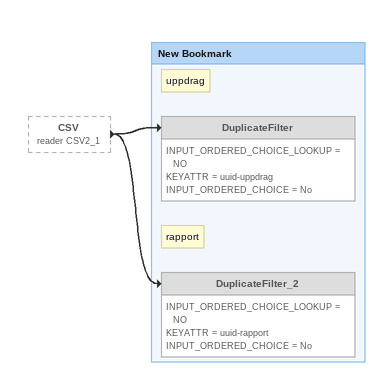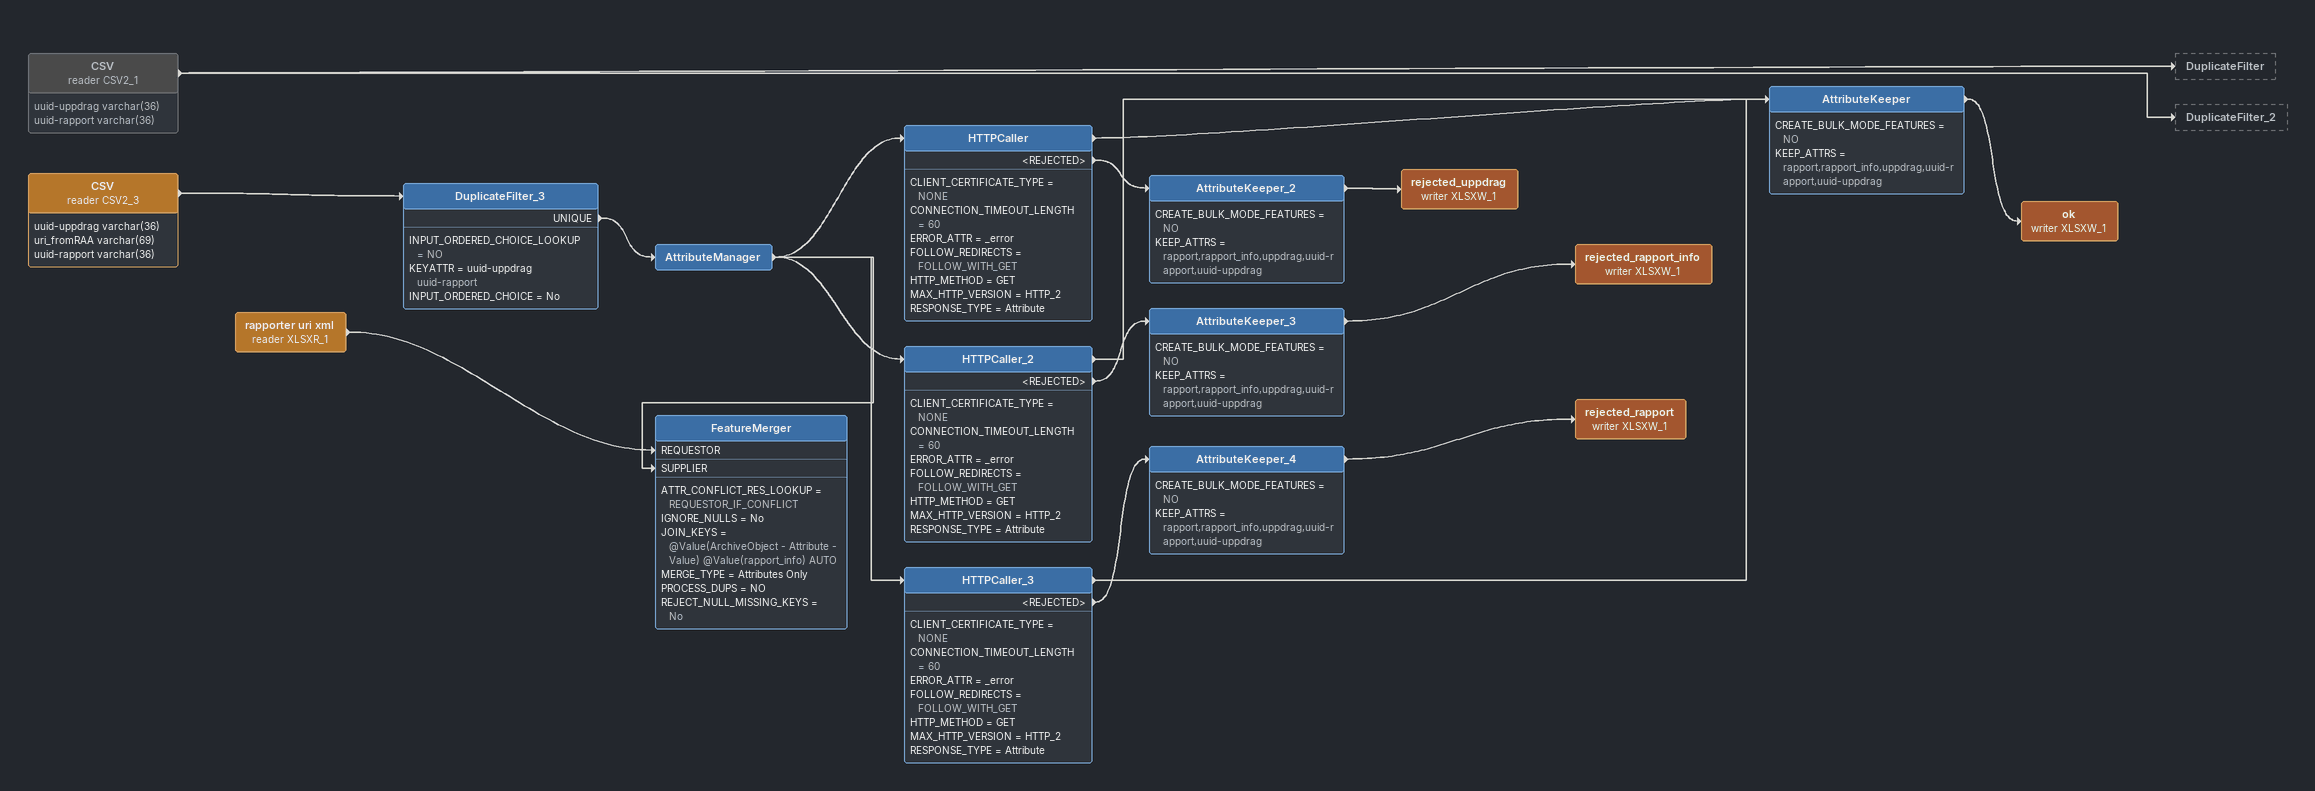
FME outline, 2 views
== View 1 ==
CSV (reader CSV2_1) [outside]
    -> DuplicateFilter
    -> DuplicateFilter_2

Bookmark: New Bookmark
Note: uppdrag
DuplicateFilter [off]
    INPUT_ORDERED_CHOICE_LOOKUP = NO
    KEYATTR = uuid-uppdrag
    INPUT_ORDERED_CHOICE = No
Note: rapport
DuplicateFilter_2 [off]
    INPUT_ORDERED_CHOICE_LOOKUP = NO
    KEYATTR = uuid-rapport
    INPUT_ORDERED_CHOICE = No

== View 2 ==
CSV (reader CSV2_1) [off]
    attributes: uuid-uppdrag varchar(36), uuid-rapport varchar(36)
    -> DuplicateFilter
    -> DuplicateFilter_2
CSV (reader CSV2_3)
    attributes: uuid-uppdrag varchar(36), uri_fromRAA varchar(69), uuid-rapport varchar(36)
    -> DuplicateFilter_3
DuplicateFilter_3
    INPUT_ORDERED_CHOICE_LOOKUP = NO
    KEYATTR = uuid-uppdrag uuid-rapport
    INPUT_ORDERED_CHOICE = No
    UNIQUE -> AttributeManager
AttributeManager
    -> HTTPCaller
    -> HTTPCaller_2
    -> HTTPCaller_3
    -> FeatureMerger [SUPPLIER]
HTTPCaller
    CLIENT_CERTIFICATE_TYPE = NONE
    CONNECTION_TIMEOUT_LENGTH = 60
    ERROR_ATTR = _error
    FOLLOW_REDIRECTS = FOLLOW_WITH_GET
    HTTP_METHOD = GET
    MAX_HTTP_VERSION = HTTP_2
    RESPONSE_TYPE = Attribute
    -> AttributeKeeper
    <REJECTED> -> AttributeKeeper_2
AttributeKeeper_2
    CREATE_BULK_MODE_FEATURES = NO
    KEEP_ATTRS = rapport,rapport_info,uppdrag,uuid-rapport,uuid-uppdrag
    -> rejected_uppdrag (writer XLSXW_1)
rejected_uppdrag (writer XLSXW_1)
HTTPCaller_2
    CLIENT_CERTIFICATE_TYPE = NONE
    CONNECTION_TIMEOUT_LENGTH = 60
    ERROR_ATTR = _error
    FOLLOW_REDIRECTS = FOLLOW_WITH_GET
    HTTP_METHOD = GET
    MAX_HTTP_VERSION = HTTP_2
    RESPONSE_TYPE = Attribute
    -> AttributeKeeper
    <REJECTED> -> AttributeKeeper_3
AttributeKeeper_3
    CREATE_BULK_MODE_FEATURES = NO
    KEEP_ATTRS = rapport,rapport_info,uppdrag,uuid-rapport,uuid-uppdrag
    -> rejected_rapport_info (writer XLSXW_1)
rejected_rapport_info (writer XLSXW_1)
HTTPCaller_3
    CLIENT_CERTIFICATE_TYPE = NONE
    CONNECTION_TIMEOUT_LENGTH = 60
    ERROR_ATTR = _error
    FOLLOW_REDIRECTS = FOLLOW_WITH_GET
    HTTP_METHOD = GET
    MAX_HTTP_VERSION = HTTP_2
    RESPONSE_TYPE = Attribute
    -> AttributeKeeper
    <REJECTED> -> AttributeKeeper_4
AttributeKeeper
    CREATE_BULK_MODE_FEATURES = NO
    KEEP_ATTRS = rapport,rapport_info,uppdrag,uuid-rapport,uuid-uppdrag
    -> ok (writer XLSXW_1)
ok (writer XLSXW_1)
AttributeKeeper_4
    CREATE_BULK_MODE_FEATURES = NO
    KEEP_ATTRS = rapport,rapport_info,uppdrag,uuid-rapport,uuid-uppdrag
    -> rejected_rapport (writer XLSXW_1)
rejected_rapport (writer XLSXW_1)
rapporter uri xml (reader XLSXR_1)
    -> FeatureMerger [REQUESTOR]
FeatureMerger
    ATTR_CONFLICT_RES_LOOKUP = REQUESTOR_IF_CONFLICT
    IGNORE_NULLS = No
    JOIN_KEYS = @Value(ArchiveObject - Attribute - Value) @Value(rapport_info) AUTO
    MERGE_TYPE = Attributes Only
    PROCESS_DUPS = NO
    REJECT_NULL_MISSING_KEYS = No
